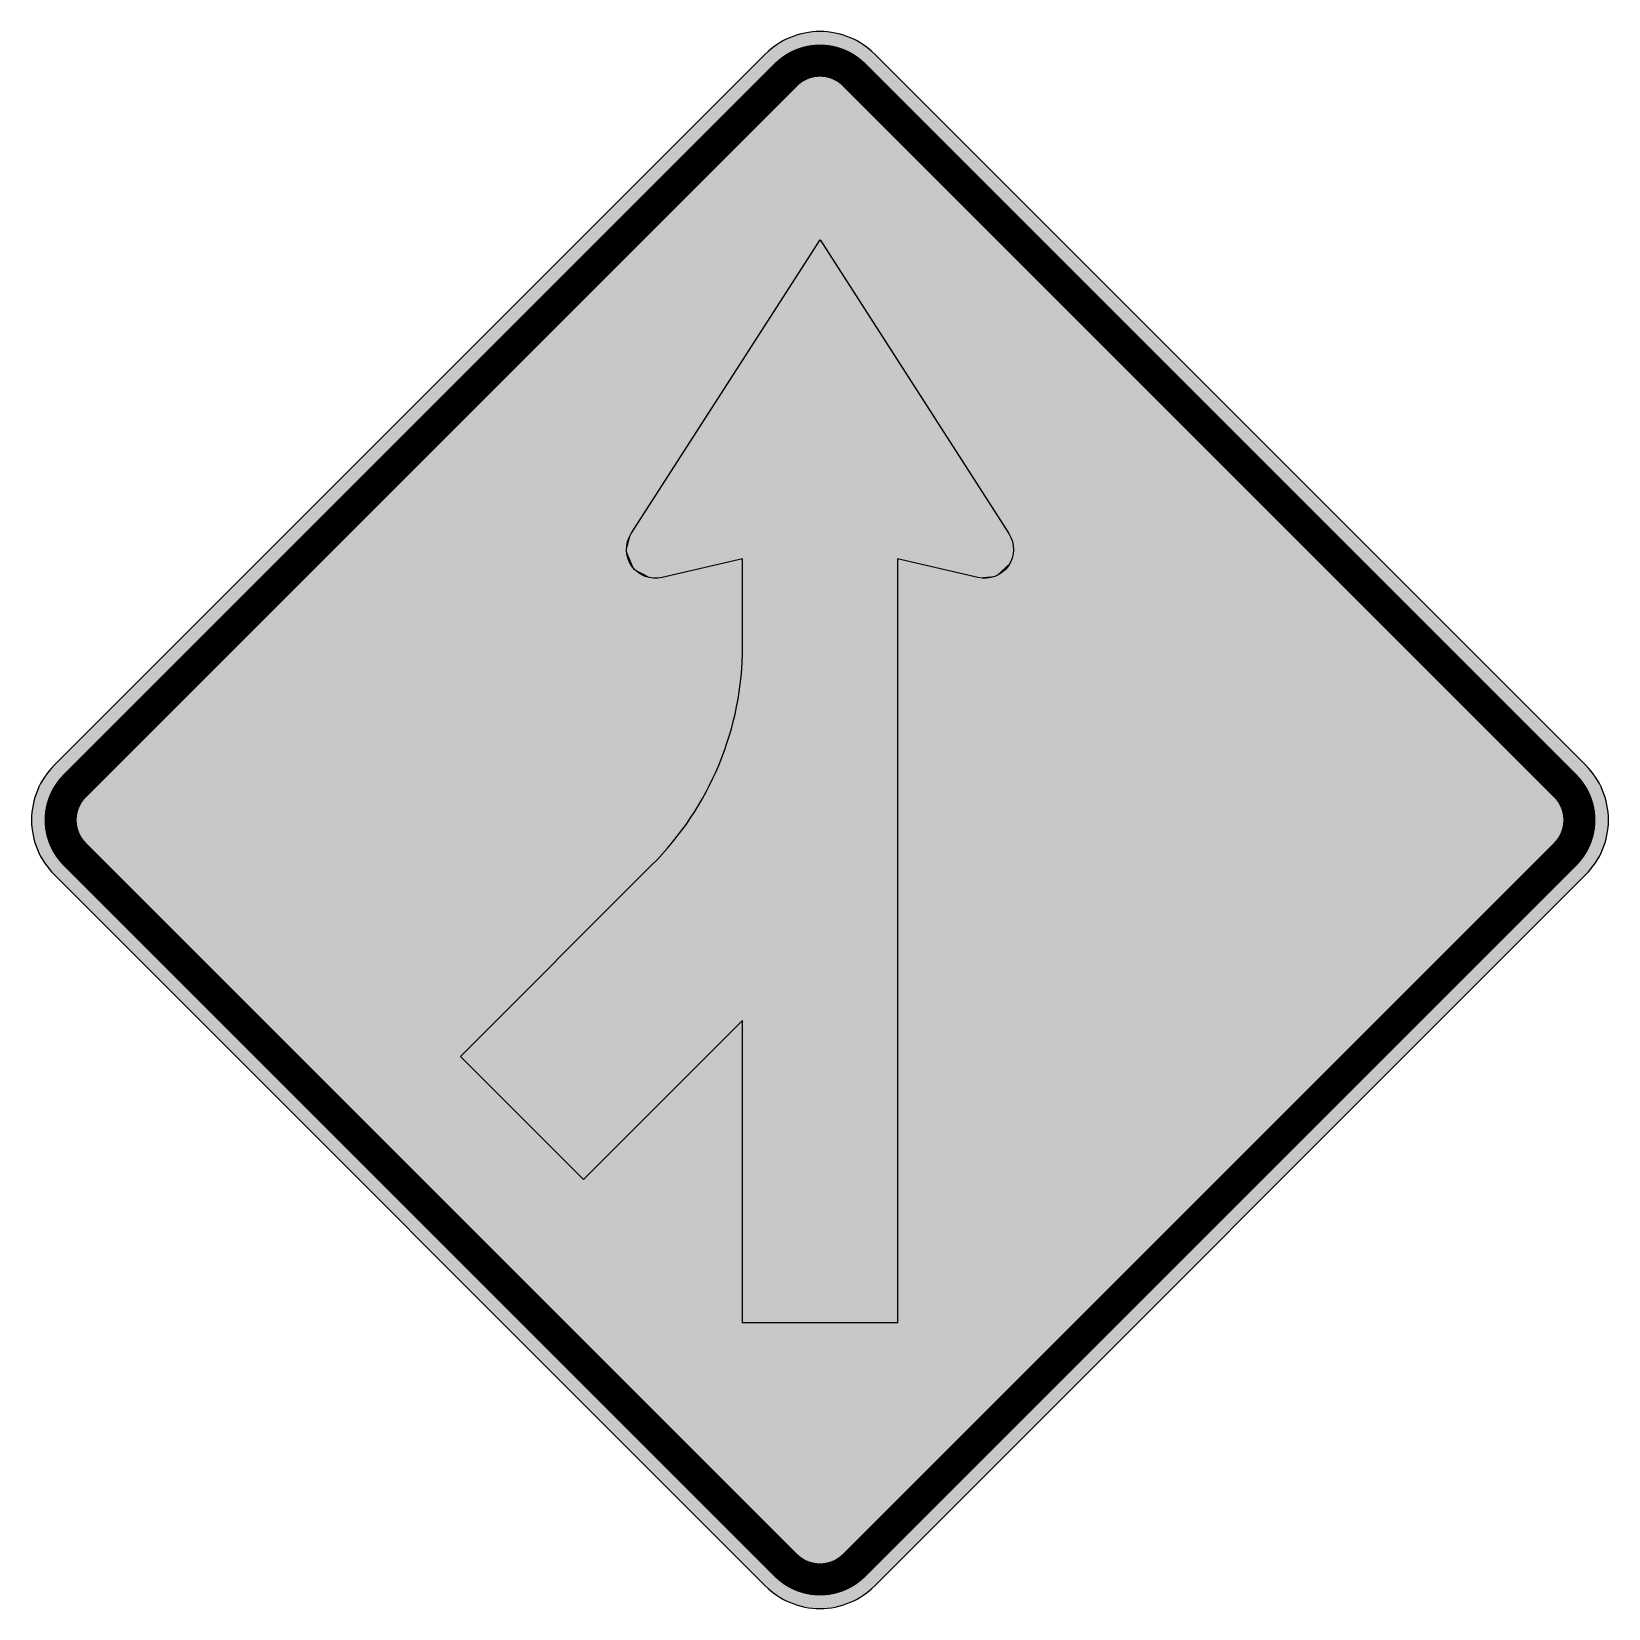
# Model space of a CAD drawing. Header units: millimetres. Extents: x -510 to 510, y -650 to 370.
import ezdxf

# ---------------------------------------------------------------- set-up
doc = ezdxf.new("R2010")
doc.units = ezdxf.units.MM
doc.header["$LTSCALE"] = 10
doc.header["$MEASUREMENT"] = 0
doc.layers.get('0').update_dxf_attribs({"linetype": 'CONTINUOUS'})

# ---------------------------------------------------------------- blocks, each defined once
blk = doc.blocks.new('*U0', base_point=(292260.05, 735682.9))
at = {"color": 0}
for points in [[(292244.03, 735705.62), (292341.72, 735857.55), (292439.4, 735705.62)], [(292241.67, 735696.7), (292242.3, 735701.87), (292244.03, 735705.62)], [(292245.7, 735687.26), (292241.67, 735696.7), (292244.03, 735705.62)], [(292241.67, 735696.7), (292241.76, 735699.31), (292242.3, 735701.87)], [(292242.3, 735701.87), (292243.27, 735704.3), (292244.03, 735705.62)], [(292244.03, 735705.62), (292439.4, 735705.62), (292441.41, 735700.82)], [(292244.03, 735705.62), (292441.41, 735700.82), (292440.11, 735690.64)], [(292301.72, 735692.59), (292245.7, 735687.26), (292244.03, 735705.62)], [(292244.03, 735705.62), (292440.11, 735690.64), (292381.72, 735692.59)], [(292301.72, 735692.59), (292244.03, 735705.62), (292381.72, 735692.59)], [(292439.4, 735705.62), (292440.62, 735703.31), (292441.41, 735700.82)], [(292441.41, 735700.82), (292441.66, 735695.61), (292440.11, 735690.64)], [(292441.41, 735700.82), (292441.76, 735698.22), (292441.66, 735695.61)], [(292242.85, 735691.62), (292242.04, 735694.11), (292241.67, 735696.7)], [(292245.7, 735687.26), (292242.85, 735691.62), (292241.67, 735696.7)], [(292301.72, 735692.59), (292254.85, 735682.62), (292245.7, 735687.26)], [(292301.72, 735692.59), (292260.05, 735682.9), (292254.85, 735682.62)], [(292381.72, 735692.59), (292301.72, 735453.91), (292272.78, 735555.7)], [(292381.72, 735692.59), (292272.78, 735555.7), (292286.73, 735579.85)], [(292381.72, 735692.59), (292286.73, 735579.85), (292296.26, 735606.06)], [(292381.72, 735692.59), (292296.26, 735606.06), (292301.11, 735633.52)], [(292301.11, 735633.52), (292301.72, 735647.47), (292381.72, 735692.59)], [(292381.72, 735692.59), (292381.72, 735297.55), (292301.72, 735297.55)], [(292381.72, 735692.59), (292301.72, 735297.55), (292301.72, 735453.91)], [(292301.72, 735647.47), (292301.72, 735692.59), (292381.72, 735692.59)], [(292440.11, 735690.64), (292423.38, 735682.9), (292381.72, 735692.59)], [(292441.66, 735695.61), (292441.11, 735693.06), (292440.11, 735690.64)], [(292245.7, 735687.26), (292244.09, 735689.32), (292242.85, 735691.62)], [(292249.86, 735684.13), (292247.65, 735685.51), (292245.7, 735687.26)], [(292254.85, 735682.62), (292249.86, 735684.13), (292245.7, 735687.26)], [(292254.85, 735682.62), (292252.29, 735683.16), (292249.86, 735684.13)], [(292440.11, 735690.64), (292432.58, 735683.67), (292423.38, 735682.9)], [(292440.11, 735690.64), (292436.96, 735686.49), (292432.58, 735683.67)], [(292436.96, 735686.49), (292434.89, 735684.89), (292432.58, 735683.67)], [(292440.11, 735690.64), (292438.72, 735688.43), (292436.96, 735686.49)], [(292260.05, 735682.9), (292257.46, 735682.53), (292254.85, 735682.62)], [(292432.58, 735683.67), (292427.5, 735682.53), (292423.38, 735682.9)], [(292427.5, 735682.53), (292424.88, 735682.63), (292423.38, 735682.9)], [(292432.58, 735683.67), (292430.09, 735682.88), (292427.5, 735682.53)], [(292301.72, 735453.91), (292254.85, 735534.33), (292272.78, 735555.7)], [(292301.72, 735453.91), (292155.86, 735435.34), (292254.85, 735534.33)], [(292301.72, 735453.91), (292219.5, 735371.7), (292155.86, 735435.34)]]:
    blk.add_solid(points, dxfattribs=at)

msp = doc.modelspace()

# ---------------------------------------------------------------- hatches: boundary and pattern name
h = msp.add_hatch(color=50)
edge = h.paths.add_edge_path(flags=16)
edge.add_line((22.1, -621.8), (481.7, -162.2))
edge.add_arc((459.6, -140.1), 31.3, 315, 405)
edge.add_line((481.7, -118), (22.1, 341.6))
edge.add_arc((0, 319.5), 31.3, 45, 135)
edge.add_line((-22.1, 341.6), (-481.7, -118))
edge.add_arc((-459.6, -140.1), 31.3, 135, 225)
edge.add_line((-481.7, -162.2), (-22.1, -621.8))
edge.add_arc((0, -599.7), 31.3, 225, 315)
edge = h.paths.add_edge_path()
edge.add_line((35.4, -635.1), (495, -175.4))
edge.add_arc((459.6, -140.1), 50, 315, 405)
edge.add_line((495, -104.7), (35.4, 354.9))
edge.add_arc((0, 319.5), 50, 45, 135)
edge.add_line((-35.4, 354.9), (-495, -104.7))
edge.add_arc((-459.6, -140.1), 50, 135, 225)
edge.add_line((-495, -175.4), (-35.4, -635.1))
edge.add_arc((0, -599.7), 50, 225, 315)
h = msp.add_hatch(color=50)
h.paths.add_polyline_path([(22.1, 341.6, 0.414214), (-22.1, 341.6), (-481.7, -118, 0.414214), (-481.7, -162.2), (-22.1, -621.8, 0.414214), (22.1, -621.8), (481.7, -162.2, 0.414214), (481.7, -118)])
h.paths.add_polyline_path([(-122.1, 45), (0, 234.9), (122.1, 45, -0.673471), (102.1, 16.6), (50, 28.7), (50, -465.1), (-50, -465.1), (-50, -269.6), (-152.8, -372.4), (-232.3, -292.9), (-108.6, -169.1, 0.198912), (-50, -27.7), (-50, 28.7), (-102.1, 16.6, -0.673471)], flags=16)

# ---------------------------------------------------------------- linework, layer by layer
at = {"color": 50}
msp.add_lwpolyline([(35.4, -635.1), (495, -175.4, 0.414214), (495, -104.7), (35.4, 354.9, 0.414214), (-35.4, 354.9), (-495, -104.7, 0.414214), (-495, -175.4), (-35.4, -635.1, 0.414214)], format="xyb", close=True, dxfattribs=at)
at = {"const_width": 20.8}
msp.add_lwpolyline([(22.1, -621.8), (481.7, -162.2, 0.414214), (481.7, -118), (22.1, 341.6, 0.414214), (-22.1, 341.6), (-481.7, -118, 0.414214), (-481.7, -162.2), (-22.1, -621.8, 0.414214)], format="xyb", close=True, dxfattribs=at)
msp.add_lwpolyline([(-102.1, 16.6, -0.673471), (-122.1, 45), (0, 234.9), (122.1, 45, -0.673471), (102.1, 16.6), (50, 28.7), (50, -465.1), (-50, -465.1), (-50, -269.6), (-152.8, -372.4), (-232.3, -292.9), (-108.6, -169.1, 0.198912), (-50, -27.7), (-50, 28.7)], format="xyb", close=True)

# ---------------------------------------------------------------- block references
at = {"xscale": 1.25000000090039, "yscale": 1.25000000090039, "zscale": 1.25000000090039}
msp.add_blockref('*U0', (-102.1, 16.6), dxfattribs=at)

doc.saveas('drawing.dxf')
